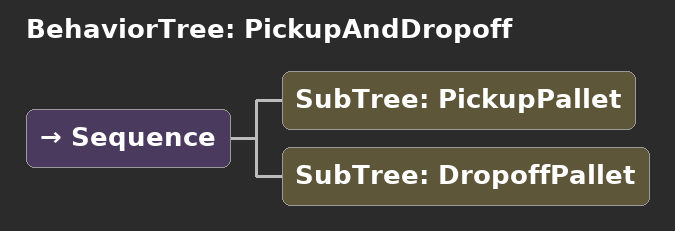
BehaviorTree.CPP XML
<root main_tree_to_execute="PickupAndDropoff">
  <include path="pickup_tree.xml"/>
  <include path="dropoff_tree.xml"/>
  <BehaviorTree ID="PickupAndDropoff">
    <Sequence>
      <SubTree ID="PickupPallet"/>
      <SubTree ID="DropoffPallet"/>
    </Sequence>
  </BehaviorTree>
</root>
